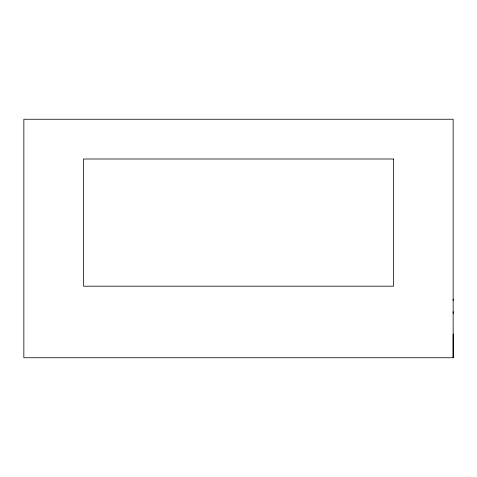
<?xml version="1.0" encoding="UTF-8"?>
<svg xmlns="http://www.w3.org/2000/svg" width="477" height="477" viewBox="0 0 477 477"><rect width="100%" height="100%" fill="white"/><g stroke="black" fill="none" stroke-linecap="round" stroke-linejoin="round"><path stroke-width="0.72" d="M453.15 357.75L453.15 119.25L23.85 119.25L23.85 357.75L453.15 357.75L453.15 333.9M453.15 313.419L453.15 311.696M453.15 300.456L453.15 299.151M393.525 159.002L83.475 159.002L83.475 286.2L393.525 286.2L393.525 159.002"/></g></svg>
